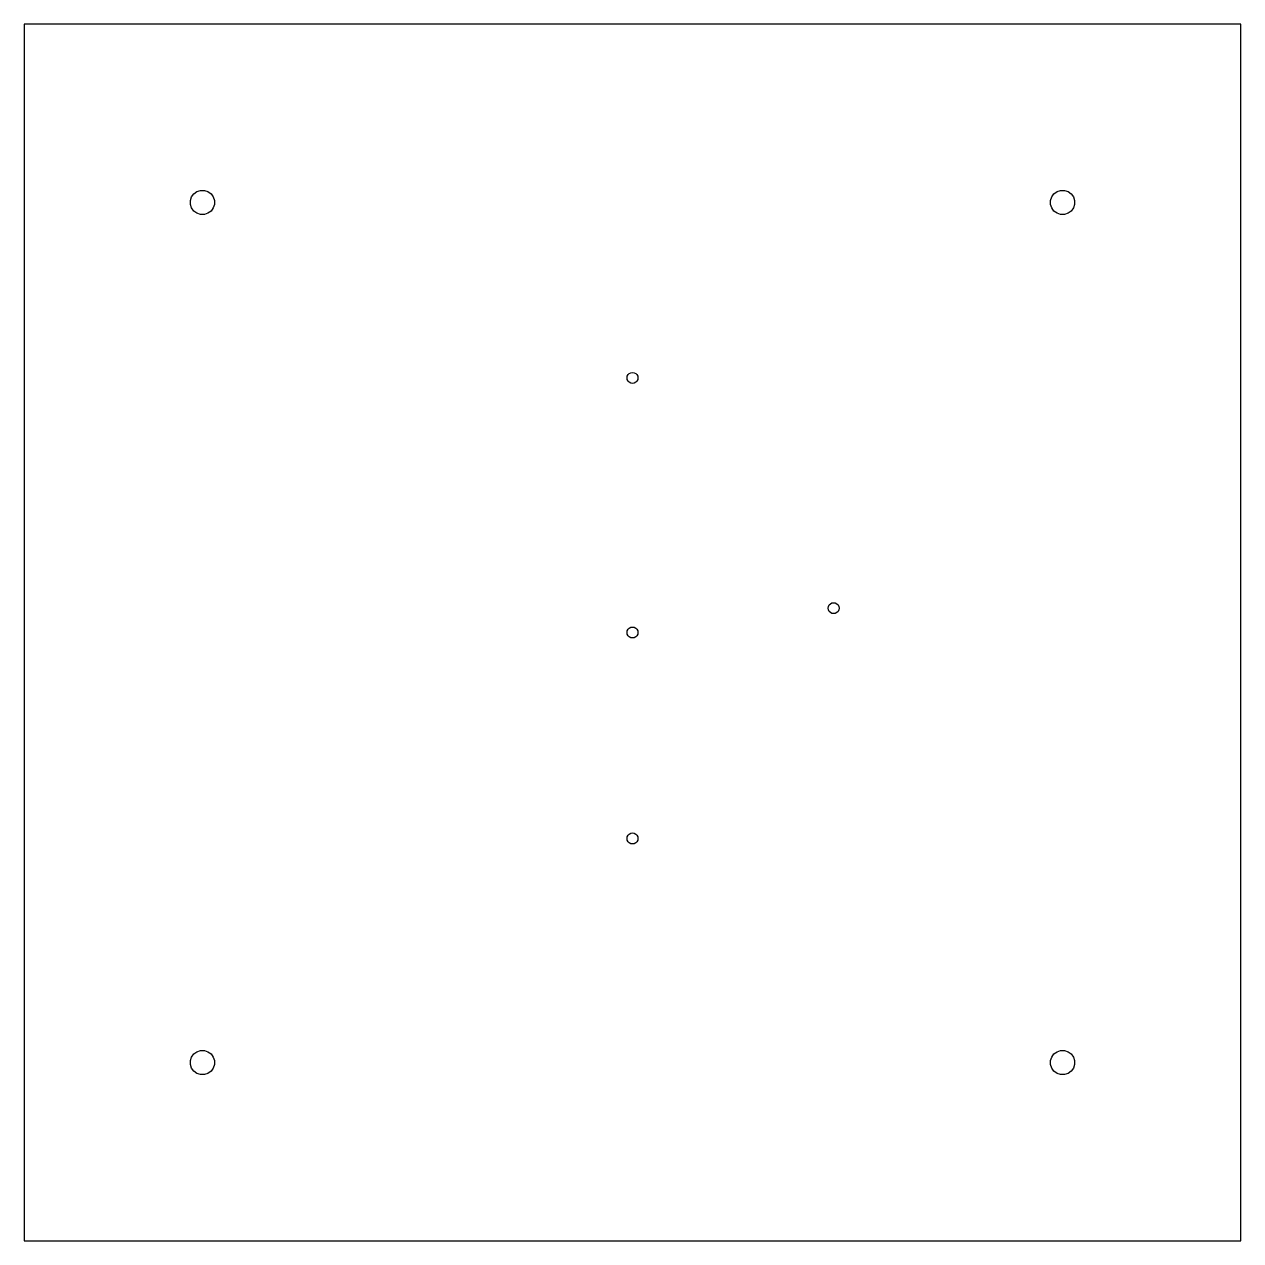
# Model space of a CAD drawing. Header units: metres. Extents: x -209 to 51, y -75 to 75.
# Drawn here: x -208.6 to -58.6, y -75 to 75 of the extents above; entities that cross this region are included whole.
import ezdxf

# ---------------------------------------------------------------- set-up
doc = ezdxf.new("R2010")
doc.units = ezdxf.units.M

msp = doc.modelspace()

# ---------------------------------------------------------------- linework, layer by layer
for p, q in [((-58.6, 75), (-208.6, 75)), ((-208.6, 75), (-208.6, -75)), ((-58.6, -75), (-58.6, 75)), ((-187.969, 53.714), (-187.694, 54.0937)), ((-187.694, 54.0937), (-187.314, 54.3695)), ((-187.314, 54.3695), (-186.868, 54.5145)), ((-186.868, 54.5145), (-186.398, 54.5145)), ((-186.398, 54.5145), (-185.952, 54.3695)), ((-185.952, 54.3695), (-185.572, 54.0937)), ((-185.572, 54.0937), (-185.296, 53.714)), ((-81.9035, 53.714), (-81.6277, 54.0937)), ((-81.6277, 54.0937), (-81.248, 54.3695)), ((-81.248, 54.3695), (-80.8016, 54.5145)), ((-80.8016, 54.5145), (-80.3323, 54.5145)), ((-80.3323, 54.5145), (-79.886, 54.3695)), ((-79.886, 54.3695), (-79.5063, 54.0937)), ((-79.5063, 54.0937), (-79.2305, 53.714)), ((-188.115, 53.2677), (-187.969, 53.714)), ((-188.115, 52.7984), (-188.115, 53.2677)), ((-187.969, 52.352), (-188.115, 52.7984)), ((-185.296, 53.714), (-185.151, 53.2677)), ((-185.151, 52.7984), (-185.296, 52.352)), ((-185.151, 53.2677), (-185.151, 52.7984)), ((-82.0485, 53.2677), (-81.9035, 53.714)), ((-82.0485, 52.7984), (-82.0485, 53.2677)), ((-81.9035, 52.352), (-82.0485, 52.7984)), ((-79.2305, 53.714), (-79.0855, 53.2677)), ((-79.0855, 52.7984), (-79.2305, 52.352)), ((-79.0855, 53.2677), (-79.0855, 52.7984)), ((-187.694, 51.9723), (-187.969, 52.352)), ((-187.314, 51.6965), (-187.694, 51.9723)), ((-186.868, 51.5515), (-187.314, 51.6965)), ((-186.398, 51.5515), (-186.868, 51.5515)), ((-185.952, 51.6965), (-186.398, 51.5515)), ((-185.572, 51.9723), (-185.952, 51.6965)), ((-185.296, 52.352), (-185.572, 51.9723)), ((-81.6277, 51.9723), (-81.9035, 52.352)), ((-81.248, 51.6965), (-81.6277, 51.9723)), ((-80.8016, 51.5515), (-81.248, 51.6965)), ((-80.3323, 51.5515), (-80.8016, 51.5515)), ((-79.886, 51.6965), (-80.3323, 51.5515)), ((-79.5063, 51.9723), (-79.886, 51.6965)), ((-79.2305, 52.352), (-79.5063, 51.9723)), ((-134.275, 31.4), (-134.242, 31.6086)), ((-134.242, 31.6086), (-134.146, 31.7968)), ((-134.146, 31.7968), (-133.997, 31.9461)), ((-133.997, 31.9461), (-133.809, 32.042)), ((-133.809, 32.042), (-133.6, 32.075)), ((-133.6, 32.075), (-133.391, 32.042)), ((-133.391, 32.042), (-133.203, 31.9461)), ((-133.203, 31.9461), (-133.054, 31.7968)), ((-133.054, 31.7968), (-132.958, 31.6086)), ((-132.958, 31.6086), (-132.925, 31.4)), ((-134.242, 31.1914), (-134.275, 31.4)), ((-134.146, 31.0032), (-134.242, 31.1914)), ((-133.997, 30.8539), (-134.146, 31.0032)), ((-133.809, 30.758), (-133.997, 30.8539)), ((-133.6, 30.725), (-133.809, 30.758)), ((-133.391, 30.758), (-133.6, 30.725)), ((-133.203, 30.8539), (-133.391, 30.758)), ((-133.054, 31.0032), (-133.203, 30.8539)), ((-132.958, 31.1914), (-133.054, 31.0032)), ((-132.925, 31.4), (-132.958, 31.1914)), ((-109.475, 3), (-109.442, 3.20857)), ((-109.442, 2.79141), (-109.475, 3)), ((-109.442, 3.20857), (-109.346, 3.39674)), ((-109.346, 3.39674), (-109.197, 3.54608)), ((-109.197, 3.54608), (-109.009, 3.64195)), ((-109.009, 3.64195), (-108.8, 3.67499)), ((-108.8, 3.67499), (-108.591, 3.64195)), ((-108.591, 3.64195), (-108.403, 3.54608)), ((-108.403, 3.54608), (-108.254, 3.39674)), ((-108.254, 3.39674), (-108.158, 3.20857)), ((-108.158, 3.20857), (-108.125, 3)), ((-108.125, 3), (-108.158, 2.79141)), ((-109.346, 2.60324), (-109.442, 2.79141)), ((-109.197, 2.4539), (-109.346, 2.60324)), ((-109.009, 2.35803), (-109.197, 2.4539)), ((-108.8, 2.325), (-109.009, 2.35803)), ((-108.591, 2.35803), (-108.8, 2.325)), ((-108.403, 2.4539), (-108.591, 2.35803)), ((-108.254, 2.60324), (-108.403, 2.4539)), ((-108.158, 2.79141), (-108.254, 2.60324)), ((-134.275, 0), (-134.242, 0.208572)), ((-134.242, -0.208572), (-134.275, 0)), ((-134.242, 0.208572), (-134.146, 0.396744)), ((-134.146, 0.396744), (-133.997, 0.546082)), ((-133.997, 0.546082), (-133.809, 0.641953)), ((-133.809, 0.641953), (-133.6, 0.674988)), ((-133.6, 0.674988), (-133.391, 0.641953)), ((-133.391, 0.641953), (-133.203, 0.546082)), ((-133.203, 0.546082), (-133.054, 0.396744)), ((-133.054, 0.396744), (-132.958, 0.208572)), ((-132.958, 0.208572), (-132.925, 0)), ((-132.925, 0), (-132.958, -0.208572)), ((-134.146, -0.396744), (-134.242, -0.208572)), ((-133.997, -0.546082), (-134.146, -0.396744)), ((-133.809, -0.641953), (-133.997, -0.546082)), ((-133.6, -0.674988), (-133.809, -0.641953)), ((-133.391, -0.641953), (-133.6, -0.674988)), ((-133.203, -0.546082), (-133.391, -0.641953)), ((-133.054, -0.396744), (-133.203, -0.546082)), ((-132.958, -0.208572), (-133.054, -0.396744)), ((-134.275, -25.4), (-134.242, -25.1914)), ((-134.242, -25.6086), (-134.275, -25.4)), ((-134.242, -25.1914), (-134.146, -25.0032)), ((-134.146, -25.0032), (-133.997, -24.8539)), ((-133.997, -24.8539), (-133.809, -24.758)), ((-133.809, -24.758), (-133.6, -24.725)), ((-133.6, -24.725), (-133.391, -24.758)), ((-133.391, -24.758), (-133.203, -24.8539)), ((-133.203, -24.8539), (-133.054, -25.0032)), ((-133.054, -25.0032), (-132.958, -25.1914)), ((-132.958, -25.1914), (-132.925, -25.4)), ((-132.925, -25.4), (-132.958, -25.6086)), ((-134.146, -25.7968), (-134.242, -25.6086)), ((-133.997, -25.9461), (-134.146, -25.7968)), ((-133.809, -26.042), (-133.997, -25.9461)), ((-133.6, -26.075), (-133.809, -26.042)), ((-133.391, -26.042), (-133.6, -26.075)), ((-133.203, -25.9461), (-133.391, -26.042)), ((-133.054, -25.7968), (-133.203, -25.9461)), ((-132.958, -25.6086), (-133.054, -25.7968)), ((-188.115, -52.7984), (-187.969, -52.352)), ((-187.969, -52.352), (-187.694, -51.9723)), ((-187.694, -51.9723), (-187.314, -51.6965)), ((-187.314, -51.6965), (-186.868, -51.5515)), ((-186.868, -51.5515), (-186.398, -51.5515)), ((-186.398, -51.5515), (-185.952, -51.6965)), ((-185.952, -51.6965), (-185.572, -51.9723)), ((-185.572, -51.9723), (-185.296, -52.352)), ((-185.296, -52.352), (-185.151, -52.7984)), ((-82.0485, -52.7984), (-81.9035, -52.352)), ((-81.9035, -52.352), (-81.6277, -51.9723)), ((-81.6277, -51.9723), (-81.248, -51.6965)), ((-81.248, -51.6965), (-80.8016, -51.5515)), ((-80.8016, -51.5515), (-80.3323, -51.5515)), ((-80.3323, -51.5515), (-79.886, -51.6965)), ((-79.886, -51.6965), (-79.5063, -51.9723)), ((-79.5063, -51.9723), (-79.2305, -52.352)), ((-79.2305, -52.352), (-79.0855, -52.7984)), ((-188.115, -53.2677), (-188.115, -52.7984)), ((-187.969, -53.714), (-188.115, -53.2677)), ((-187.694, -54.0937), (-187.969, -53.714)), ((-185.296, -53.714), (-185.572, -54.0937)), ((-185.151, -53.2677), (-185.296, -53.714)), ((-185.151, -52.7984), (-185.151, -53.2677)), ((-82.0485, -53.2677), (-82.0485, -52.7984)), ((-81.9035, -53.714), (-82.0485, -53.2677)), ((-81.6277, -54.0937), (-81.9035, -53.714)), ((-79.2305, -53.714), (-79.5063, -54.0937)), ((-79.0855, -53.2677), (-79.2305, -53.714)), ((-79.0855, -52.7984), (-79.0855, -53.2677)), ((-187.314, -54.3695), (-187.694, -54.0937)), ((-186.868, -54.5145), (-187.314, -54.3695)), ((-186.398, -54.5145), (-186.868, -54.5145)), ((-185.952, -54.3695), (-186.398, -54.5145)), ((-185.572, -54.0937), (-185.952, -54.3695)), ((-81.248, -54.3695), (-81.6277, -54.0937)), ((-80.8016, -54.5145), (-81.248, -54.3695)), ((-80.3323, -54.5145), (-80.8016, -54.5145)), ((-79.886, -54.3695), (-80.3323, -54.5145)), ((-79.5063, -54.0937), (-79.886, -54.3695)), ((-208.6, -75), (-58.6, -75))]:
    msp.add_line(p, q)

doc.saveas('drawing.dxf')
